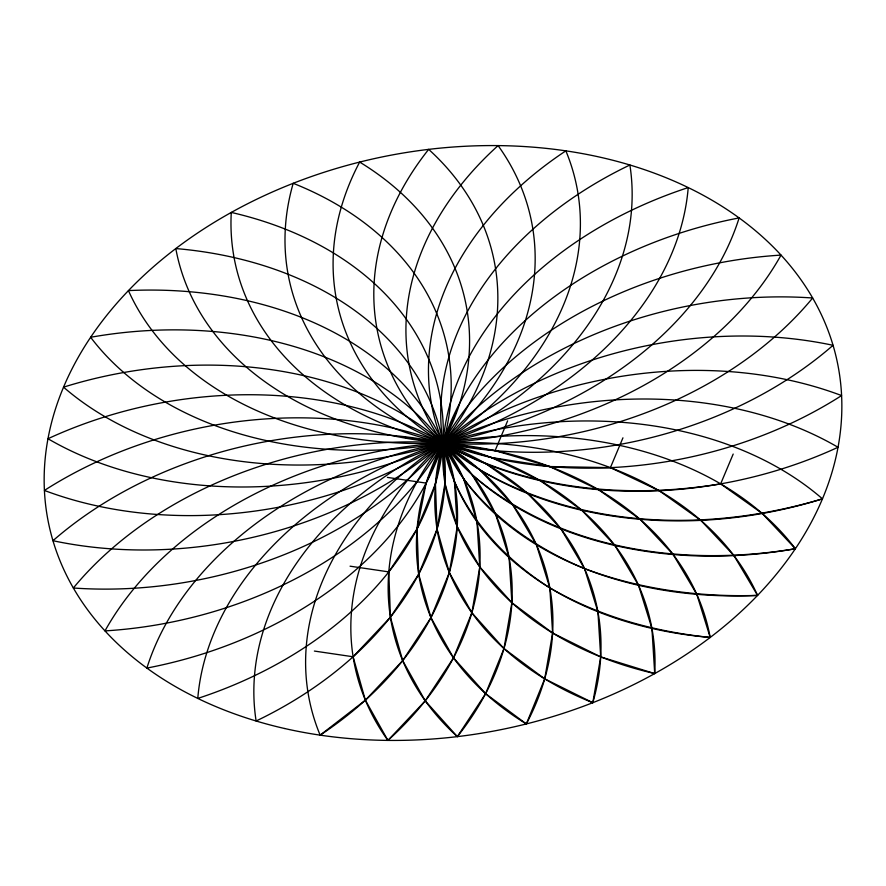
<?xml version="1.0" encoding="UTF-8"?>
<svg xmlns="http://www.w3.org/2000/svg" width="886" height="886" viewBox="0 0 886 886"><rect width="100%" height="100%" fill="white"/><g stroke="black" fill="none" stroke-linecap="round" stroke-linejoin="round"><path stroke-width="1.33" d="M353.104 656.77L365.375 700.184L387.913 740.408A355.74 258.479 -11.3 0 1 443 443A355.74 258.479 -11.3 0 1 498.087 145.592A355.74 258.479 -11.3 0 1 443 443L435.436 483.822L417.073 528.909L388.799 571.891L390.427 617.199L402.687 660.613L425.225 700.837L457.342 736.631A355.74 258.479 -11.3 0 1 443 443A355.74 258.479 -11.3 0 1 428.658 149.369A355.74 258.479 -11.3 0 1 443 443L444.971 483.302L437.064 529.119L418.69 574.217L390.427 617.199L353.104 656.77L314.386 651.066M455.537 413.186L426.133 483.103L417.073 528.909L418.69 574.217L430.961 617.631L453.499 657.855L485.617 693.649L526.339 723.928L544.702 678.842L552.609 633.025L549.818 587.861L536.407 544.724L512.784 504.931L479.68 469.691L443 443A355.74 258.479 -11.3 0 1 175.805 248.556A355.74 258.479 -11.3 0 1 443 443A355.74 258.479 -11.3 0 1 710.195 637.444L696.784 594.307L673.161 554.514L640.057 519.274L598.46 489.648L549.641 466.545L495.086 450.664L404.271 437.296M495.086 450.664L507.623 420.85M610.41 467.642L659.228 490.744L700.826 520.37L733.94 555.611L757.563 595.403A355.74 258.479 -11.3 0 1 443 443A355.74 258.479 -11.3 0 1 128.437 290.597A355.74 258.479 -11.3 0 1 443 443C526.838 490.002 626.945 499.283 720.65 483.867L762.248 513.492L795.362 548.733A355.74 258.479 -11.3 0 1 443 443A355.74 258.479 -11.3 0 1 90.638 337.267A355.74 258.479 -11.3 0 1 443 443L491.365 457.508L549.641 466.545L610.41 467.642L622.947 437.828M720.65 483.867L733.187 454.053M320.145 735.147A355.74 258.479 -11.3 0 1 443 443A355.74 258.479 -11.3 0 1 565.855 150.853A355.74 258.479 -11.3 0 1 443 443A355.74 258.479 -11.3 0 1 320.145 735.147L365.375 700.184L402.687 660.613L430.961 617.631L449.324 572.544L457.231 526.727L454.44 481.563L443 443A355.74 258.479 -11.3 0 1 359.661 162.072A355.74 258.479 -11.3 0 1 443 443A355.74 258.479 -11.3 0 0 526.339 723.928A355.74 258.479 -11.3 0 0 443 443A355.74 258.479 -11.3 0 0 293.2 183.302A355.74 258.479 -11.3 0 0 443 443A355.74 258.479 -11.3 0 0 592.8 702.698L600.708 656.88L597.917 611.717L584.505 568.579L560.882 528.787L527.768 493.546L486.17 463.921M822.463 498.851A355.74 258.479 -11.3 0 0 443 443A355.74 258.479 -11.3 0 1 63.537 387.149A355.74 258.479 -11.3 0 1 443 443A355.74 258.479 -11.3 0 0 822.463 498.851C710.229 532.431 582.722 529.562 479.68 469.691M387.415 477.399L426.133 483.103M350.07 566.187L388.799 571.891M491.365 457.508L540.183 480.611L581.781 510.236L614.895 545.477L638.507 585.269L651.919 628.407L654.721 673.57L600.708 656.88L552.609 633.025L511.886 602.735L479.769 566.94L457.231 526.727L444.971 483.302M472.061 474.652C559.897 550.483 683.97 567.239 795.362 548.733A355.74 258.479 -11.3 0 0 443 443A355.74 258.479 -11.3 0 1 47.977 438.725A355.74 258.479 -11.3 0 1 443 443A355.74 258.479 -11.3 0 0 838.023 447.275A355.74 258.479 -11.3 0 0 443 443A355.74 258.479 -11.3 0 0 44.411 490.434A355.74 258.479 -11.3 0 0 443 443A355.74 258.479 -11.3 0 0 841.589 395.566A355.74 258.479 -11.3 0 0 443 443A355.74 258.479 -11.3 0 1 52.95 540.704A355.74 258.479 -11.3 0 1 443 443A355.74 258.479 -11.3 0 0 833.05 345.296A355.74 258.479 -11.3 0 0 443 443A355.74 258.479 -11.3 0 0 73.35 588.005A355.74 258.479 -11.3 0 0 443 443A355.74 258.479 -11.3 0 0 812.65 297.995A355.74 258.479 -11.3 0 0 443 443A355.74 258.479 -11.3 0 1 104.98 630.898A355.74 258.479 -11.3 0 1 443 443A355.74 258.479 -11.3 0 0 781.02 255.102A355.74 258.479 -11.3 0 0 443 443A355.74 258.479 -11.3 0 0 146.877 668.077A355.74 258.479 -11.3 0 0 443 443A355.74 258.479 -11.3 0 0 739.123 217.923A355.74 258.479 -11.3 0 0 443 443A355.74 258.479 -11.3 0 0 197.777 698.423A355.74 258.479 -11.3 0 0 443 443A355.74 258.479 -11.3 0 1 688.223 187.577A355.74 258.479 -11.3 0 1 443 443A355.74 258.479 -11.3 0 1 256.12 721.005A355.74 258.479 -11.3 0 1 443 443A355.74 258.479 -11.3 0 1 629.88 164.995A355.74 258.479 -11.3 0 1 443 443A355.74 258.479 -11.3 0 1 387.913 740.408L425.225 700.837L453.499 657.855L471.861 612.769L479.769 566.94L476.978 521.776L463.566 478.65L443 443A355.74 258.479 -11.3 0 0 231.279 212.43A355.74 258.479 -11.3 0 0 443 443A355.74 258.479 -11.3 0 0 654.721 673.57A355.74 258.479 -11.3 0 0 443 443A355.74 258.479 -11.3 0 1 457.342 736.631L485.617 693.649L503.979 648.563L511.886 602.735L509.096 557.571L495.684 514.445L472.061 474.652L443 443A355.74 258.479 -11.3 0 1 757.563 595.403C698.722 597.264 639.758 589.323 584.505 568.579C537.514 548.877 494.554 519.539 463.566 478.65M454.44 481.563C474.608 526.494 508.653 561.502 549.818 587.861C598.858 616.346 654.001 631.718 710.195 637.444A355.74 258.479 -11.3 0 1 443 443A355.74 258.479 -11.3 0 1 592.8 702.698L544.702 678.842L503.979 648.563L471.861 612.769L449.324 572.544L437.064 529.119L435.436 483.822M284.639 728.513A402.521 292.458 -11.3 0 0 839.208 372.441A402.521 292.458 -11.3 0 0 205.164 228.045A402.521 292.458 -11.3 0 0 284.639 728.513"/></g></svg>
